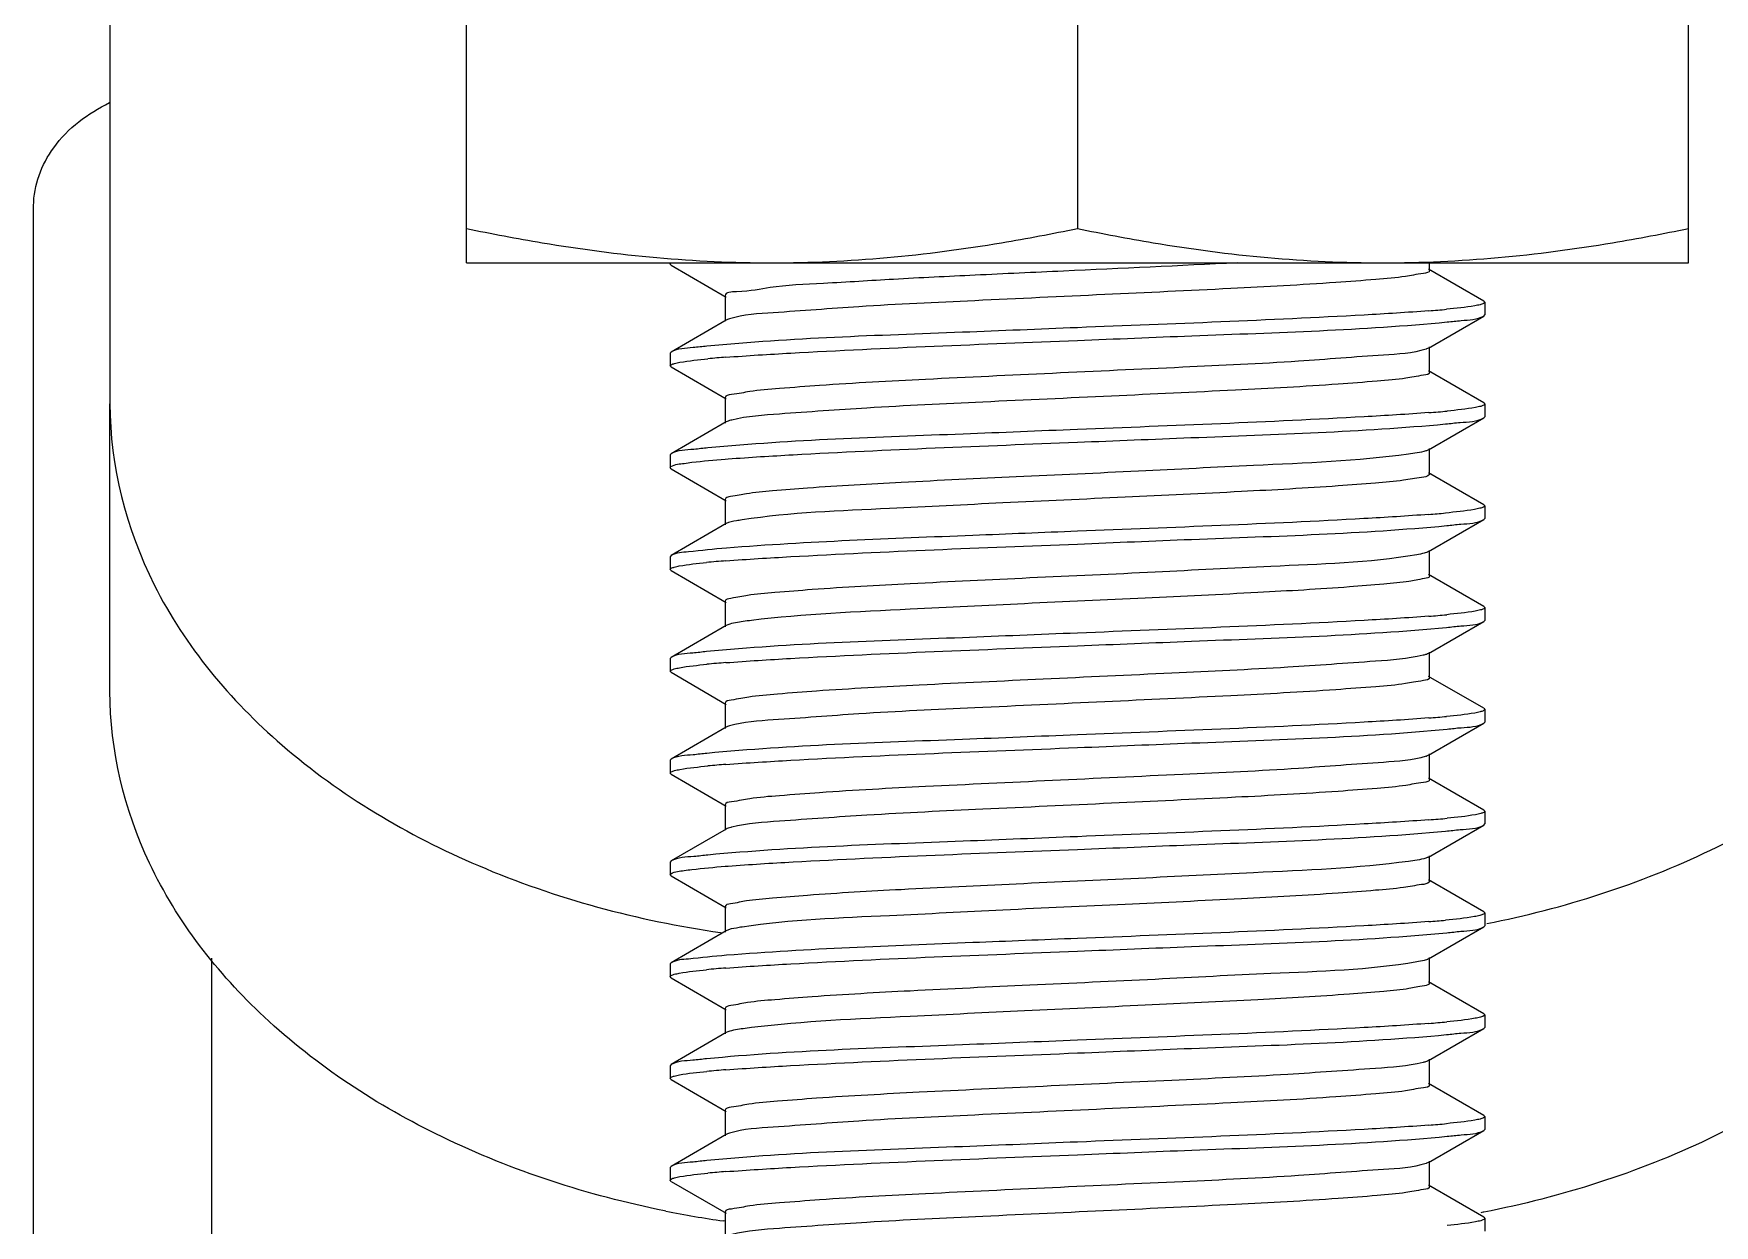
# Model space of a CAD drawing. Extents: x 27938 to 1507990, y 110129 to 923079.
# Drawn here: x 525483.8 to 525777.5, y 368835.8 to 369044.1 of the extents above; entities that cross this region are included whole.
import ezdxf

# ---------------------------------------------------------------- set-up
doc = ezdxf.new("R2010")
doc.units = 0
doc.header["$LTSCALE"] = 1000
doc.header["$MEASUREMENT"] = 0

msp = doc.modelspace()

# ---------------------------------------------------------------- linework, layer by layer
at = {"linetype": 'Continuous'}
for p, q in [((525559.46, 369004.08), (525559.46, 369537.93)), ((525773, 369004.08), (525773, 369537.93)), ((525666.23, 369531.92), (525666.23, 369010.09)), ((525497.17, 369322.37), (525497.17, 368979.45)), ((525483.83, 366000.39), (525483.83, 369014.05)), ((525559.46, 369004.08), (525773, 369004.08)), ((525595.21, 369003.67), (525595.05, 369003.86)), ((525595.21, 369003.67), (525604.87, 368998.07)), ((525727.77, 369002.75), (525727.77, 369004.08)), ((525737.24, 368997.38), (525727.58, 369002.97)), ((525604.68, 368998.3), (525604.68, 368993.85)), ((525727.58, 368989.18), (525737.24, 368994.77)), ((525737.24, 368997.38), (525737.41, 368997.19)), ((525737.24, 368994.77), (525737.41, 368994.96)), ((525737.41, 368997.19), (525737.41, 368994.96)), ((525604.87, 368994.08), (525595.21, 368988.48)), ((525727.58, 368989.18), (525727.23, 368989.02)), ((525727.77, 368984.95), (525727.77, 368989.4)), ((525595.21, 368988.48), (525595.05, 368988.29)), ((525595.05, 368988.29), (525595.05, 368986.07)), ((525595.21, 368985.87), (525595.05, 368986.07)), ((525595.21, 368985.87), (525604.87, 368980.28)), ((525737.24, 368979.59), (525727.58, 368985.18)), ((525604.68, 368980.5), (525604.68, 368976.06)), ((525497.17, 368929.12), (525497.17, 368979.45)), ((525737.24, 368979.59), (525737.41, 368979.39)), ((525737.24, 368976.97), (525737.41, 368977.17)), ((525737.41, 368979.39), (525737.41, 368977.17)), ((525604.87, 368976.28), (525595.21, 368970.69)), ((525727.58, 368971.38), (525737.24, 368976.97)), ((525727.77, 368967.16), (525727.77, 368971.61)), ((525595.21, 368970.69), (525595.05, 368970.49)), ((525595.05, 368970.49), (525595.05, 368968.27)), ((525595.21, 368968.08), (525595.05, 368968.27)), ((525604.69, 368969.76), (525605.19, 368969.8)), ((525595.21, 368968.08), (525604.87, 368962.48)), ((525737.24, 368961.79), (525727.58, 368967.38)), ((525604.68, 368962.71), (525604.68, 368958.26)), ((525737.24, 368961.79), (525737.41, 368961.6)), ((525737.41, 368961.6), (525737.41, 368959.37)), ((525604.87, 368958.49), (525595.21, 368952.89)), ((525727.58, 368953.59), (525737.24, 368959.18)), ((525737.24, 368959.18), (525737.41, 368959.37)), ((525727.77, 368949.36), (525727.77, 368953.81)), ((525595.21, 368952.89), (525595.05, 368952.7)), ((525595.05, 368952.7), (525595.05, 368950.48)), ((525595.21, 368950.28), (525595.05, 368950.48)), ((525595.21, 368950.28), (525604.87, 368944.69)), ((525737.24, 368944), (525727.58, 368949.59)), ((525604.68, 368944.91), (525604.68, 368940.47)), ((525737.24, 368944), (525737.41, 368943.8)), ((525737.41, 368943.8), (525737.41, 368941.58)), ((525604.87, 368940.69), (525595.21, 368935.1)), ((525605.14, 368940.81), (525604.87, 368940.69)), ((525727.58, 368935.79), (525737.24, 368941.38)), ((525737.24, 368941.38), (525737.41, 368941.58)), ((525727.77, 368931.57), (525727.77, 368936.02)), ((525595.21, 368935.1), (525595.05, 368934.9)), ((525595.05, 368934.9), (525595.05, 368932.68)), ((525595.21, 368932.49), (525595.05, 368932.68)), ((525595.21, 368932.49), (525604.87, 368926.89)), ((525737.24, 368926.2), (525727.58, 368931.79)), ((525604.68, 368927.12), (525604.68, 368922.67)), ((525737.24, 368926.2), (525737.41, 368926.01)), ((525737.41, 368926.01), (525737.41, 368923.78)), ((525604.87, 368922.9), (525595.21, 368917.3)), ((525727.58, 368918), (525737.24, 368923.59)), ((525737.24, 368923.59), (525737.41, 368923.78)), ((525595.21, 368917.3), (525595.05, 368917.11)), ((525595.05, 368917.11), (525595.05, 368914.89)), ((525727.58, 368918), (525727.23, 368917.84)), ((525727.77, 368913.77), (525727.77, 368918.22)), ((525595.21, 368914.69), (525595.05, 368914.89)), ((525595.21, 368914.69), (525604.87, 368909.1)), ((525737.24, 368908.41), (525727.58, 368914)), ((525604.68, 368909.32), (525604.68, 368904.88)), ((525737.24, 368908.41), (525737.41, 368908.21)), ((525737.41, 368908.21), (525737.41, 368905.99)), ((525604.87, 368905.1), (525595.21, 368899.51)), ((525727.58, 368900.2), (525737.24, 368905.79)), ((525737.24, 368905.79), (525737.41, 368905.99)), ((525595.21, 368899.51), (525595.05, 368899.31)), ((525595.05, 368899.31), (525595.05, 368897.09)), ((525604.69, 368898.58), (525605.19, 368898.62)), ((525727.77, 368895.98), (525727.77, 368900.43)), ((525595.21, 368896.9), (525595.05, 368897.09)), ((525595.21, 368896.9), (525604.87, 368891.3)), ((525737.24, 368890.61), (525727.58, 368896.2)), ((525604.68, 368891.53), (525604.68, 368887.08)), ((525737.24, 368890.61), (525737.41, 368890.42)), ((525737.41, 368890.42), (525737.41, 368888.19)), ((525604.87, 368887.31), (525595.21, 368881.71)), ((525603.88, 368886.99), (525604.11, 368886.96)), ((525727.58, 368882.41), (525737.24, 368888)), ((525737.24, 368888), (525737.41, 368888.19)), ((525514.97, 366583.55), (525514.97, 368882.52)), ((525595.21, 368881.71), (525595.05, 368881.52)), ((525595.05, 368881.52), (525595.05, 368879.3)), ((525727.77, 368878.18), (525727.77, 368882.63)), ((525595.21, 368879.1), (525595.05, 368879.3)), ((525595.21, 368879.1), (525604.87, 368873.51)), ((525737.24, 368872.82), (525727.58, 368878.41)), ((525604.68, 368873.73), (525604.68, 368869.29)), ((525737.24, 368872.82), (525737.41, 368872.62)), ((525737.41, 368872.62), (525737.41, 368870.4)), ((525604.87, 368869.51), (525595.21, 368863.92)), ((525605.14, 368869.63), (525604.87, 368869.51)), ((525727.58, 368864.61), (525737.24, 368870.2)), ((525737.24, 368870.2), (525737.41, 368870.4)), ((525595.21, 368863.92), (525595.05, 368863.72)), ((525595.05, 368863.72), (525595.05, 368861.5)), ((525727.77, 368860.39), (525727.77, 368864.84)), ((525595.21, 368861.31), (525595.05, 368861.5)), ((525595.21, 368861.31), (525604.87, 368855.71)), ((525737.24, 368855.02), (525727.58, 368860.61)), ((525604.68, 368855.94), (525604.68, 368851.49)), ((525737.24, 368855.02), (525737.41, 368854.83)), ((525737.41, 368854.83), (525737.41, 368852.6)), ((525604.87, 368851.72), (525595.21, 368846.12)), ((525727.58, 368846.82), (525737.24, 368852.41)), ((525737.24, 368852.41), (525737.41, 368852.6)), ((525595.21, 368846.12), (525595.05, 368845.93)), ((525595.05, 368845.93), (525595.05, 368843.71)), ((525727.58, 368846.82), (525727.23, 368846.66)), ((525727.77, 368842.59), (525727.77, 368847.04)), ((525595.21, 368843.51), (525595.05, 368843.71)), ((525595.21, 368843.51), (525604.87, 368837.92)), ((525737.24, 368837.23), (525727.58, 368842.82)), ((525594.28, 368838.31), (525594.09, 368838.35)), ((525604.62, 368836.55), (525604.39, 368836.59)), ((525604.68, 368838.14), (525604.68, 368833.7)), ((525736.9, 368838.06), (525736.71, 368838.03)), ((525737.14, 368838.11), (525736.9, 368838.06)), ((525737.27, 368838.13), (525737.14, 368838.11)), ((525737.24, 368837.23), (525737.41, 368837.03)), ((525737.41, 368837.03), (525737.41, 368834.81))]:
    msp.add_line(p, q, dxfattribs=at)
for centre, radius, start, end in [((525711.92, 369197.4), 202.32, 274.4572, 275.3373), ((525725.88, 368992.91), 4.11, 287.9093, 289.0439), ((525620.45, 368786.79), 201.39, 94.4567, 95.3502), ((525712.15, 369176.92), 199.64, 274.4562, 275.3757), ((525608.05, 368967.31), 9.56, 103.4604, 104.3304), ((525711.55, 369166.19), 206.72, 274.4595, 275.2732), ((525619.94, 368757.33), 195.24, 94.4466, 95.4486), ((525711.96, 369143.55), 201.86, 274.4571, 275.3431), ((525620.06, 368738.1), 196.68, 94.4521, 95.4224), ((525711.92, 369126.22), 202.32, 274.4572, 275.3373), ((525620.45, 368715.61), 201.39, 94.4567, 95.3502), ((525725.88, 368921.73), 4.11, 287.9093, 289.0439), ((525712.15, 369105.74), 199.64, 274.4562, 275.3757), ((525608.05, 368896.13), 9.56, 103.4604, 104.3304), ((525711.55, 369095.01), 206.72, 274.4595, 275.2732), ((525619.94, 368686.15), 195.24, 94.4466, 95.4486), ((525711.96, 369072.37), 201.86, 274.4571, 275.3431), ((525620.06, 368666.92), 196.68, 94.4521, 95.4224), ((525711.92, 369055.04), 202.32, 274.4572, 275.3373), ((525620.45, 368644.43), 201.39, 94.4567, 95.3502), ((525725.88, 368850.55), 4.11, 287.9093, 289.0439), ((525629.79, 369015.8), 181.01, 258.6889, 261.9339)]:
    msp.add_arc(centre, radius, start, end, dxfattribs=at)
for points, knots in [([(525483.83, 369014.05), (525483.83, 369017.63), (525486.81, 369025.46), (525493.34, 369030.22), (525497.08, 369032.08)], [0, 0, 0, 0, 0.461863, 1, 1, 1, 1]), ([(525559.46, 369010.09), (525563.85, 369009.17), (525581.46, 369005.8), (525599.41, 369004.08), (525612.84, 369004.08)], [0, 0, 0, 0, 0.250789, 1, 1, 1, 1]), ([(525612.84, 369004.08), (525626.27, 369004.08), (525644.22, 369005.8), (525661.83, 369009.17), (525666.23, 369010.09)], [0, 0, 0, 0, 0.749211, 1, 1, 1, 1]), ([(525666.23, 369010.09), (525670.62, 369009.17), (525688.23, 369005.8), (525706.18, 369004.08), (525719.61, 369004.08)], [0, 0, 0, 0, 0.250789, 1, 1, 1, 1]), ([(525719.61, 369004.08), (525733.04, 369004.08), (525750.99, 369005.8), (525768.6, 369009.17), (525773, 369010.09)], [0, 0, 0, 0, 0.749211, 1, 1, 1, 1]), ([(525595.05, 369003.86), (525595.05, 369003.9), (525595.11, 369004), (525595.21, 369004.05), (525595.27, 369004.08)], [0, 0, 0, 0, 0.384576, 1, 1, 1, 1]), ([(525694.15, 369004.08), (525684.03, 369003.56), (525668.75, 369002.87), (525648.75, 369001.93), (525634.68, 369001.27), (525623.01, 369000.48), (525613.19, 369000.08), (525608.71, 368998.96), (525604.68, 368999.01), (525604.68, 368998.3)], [0, 0, 0, 0, 0.338564, 0.510837, 0.670229, 0.806445, 0.910702, 0.97638, 1, 1, 1, 1]), ([(525727.77, 369002.75), (525727.77, 369002.35), (525725.67, 369002.11), (525723.11, 369001.53), (525717.68, 369001.11), (525707.7, 369000.33), (525691.78, 368999.5), (525670.79, 368998.51), (525649.11, 368997.49), (525629.77, 368996.62), (525615.54, 368995.47), (525607.89, 368995.03), (525605.42, 368994.29)], [0, 0, 0, 0, 0.009703, 0.035887, 0.07813, 0.135078, 0.284815, 0.464601, 0.649729, 0.81476, 0.937049, 1, 1, 1, 1]), ([(525727.65, 368995.69), (525723.87, 368995.39), (525703.41, 368994.15), (525682.93, 368993.4), (525666.23, 368992.74)], [0, 0, 0, 0, 0.184553, 1, 1, 1, 1]), ([(525736.59, 368996.76), (525736.28, 368996.68), (525734.34, 368996.29), (525732.38, 368996.11), (525730.74, 368995.95)], [0, 0, 0, 0, 0.163341, 1, 1, 1, 1]), ([(525730.85, 368993.74), (525731.66, 368993.81), (525733.77, 368994.11), (525736.08, 368994.1), (525737.24, 368994.77)], [0, 0, 0, 0, 0.379133, 1, 1, 1, 1]), ([(525737.4, 368997.19), (525737.4, 368997.09), (525737.07, 368996.88), (525736.8, 368996.81), (525736.59, 368996.76)], [0, 0, 0, 0, 0.314295, 1, 1, 1, 1]), ([(525666.23, 368992.74), (525659.54, 368992.47), (525637.95, 368991.55), (525616.32, 368990.93), (525601.47, 368989.5)], [0, 0, 0, 0, 0.309586, 1, 1, 1, 1]), ([(525605.42, 368994.29), (525605.31, 368994.26), (525605.12, 368994.2), (525604.95, 368994.12), (525604.87, 368994.08)], [0, 0, 0, 0, 0.569522, 1, 1, 1, 1]), ([(525666.23, 368990.51), (525672.89, 368990.78), (525694.43, 368991.7), (525716.01, 368992.33), (525730.85, 368993.74)], [0, 0, 0, 0, 0.309073, 1, 1, 1, 1]), ([(525601.47, 368989.5), (525600.67, 368989.43), (525598.61, 368989.13), (525596.35, 368989.14), (525595.21, 368988.48)], [0, 0, 0, 0, 0.378727, 1, 1, 1, 1]), ([(525727.15, 368989), (525724.77, 368988.23), (525717.2, 368987.83), (525703.1, 368986.64), (525683.77, 368985.78), (525662.04, 368984.76), (525640.93, 368983.77), (525624.91, 368982.94), (525614.86, 368982.15), (525609.38, 368981.73), (525606.79, 368981.14), (525604.68, 368980.9), (525604.68, 368980.5)], [0, 0, 0, 0, 0.061098, 0.182334, 0.347135, 0.532706, 0.713328, 0.863975, 0.921317, 0.963856, 0.990226, 1, 1, 1, 1]), ([(525604.8, 368987.57), (525608.57, 368987.86), (525629.04, 368989.1), (525649.52, 368989.85), (525666.23, 368990.51)], [0, 0, 0, 0, 0.184541, 1, 1, 1, 1]), ([(525595.05, 368986.07), (525595.05, 368986.16), (525595.37, 368986.36), (525595.63, 368986.43), (525595.84, 368986.49)], [0, 0, 0, 0, 0.315177, 1, 1, 1, 1]), ([(525595.84, 368986.49), (525596.14, 368986.57), (525598.07, 368986.96), (525600.03, 368987.14), (525601.67, 368987.3)], [0, 0, 0, 0, 0.16229, 1, 1, 1, 1]), ([(525727.77, 368984.95), (525727.77, 368984.56), (525725.73, 368984.32), (525723.23, 368983.75), (525717.93, 368983.33), (525708.17, 368982.56), (525692.57, 368981.74), (525671.92, 368980.76), (525650.44, 368979.77), (525631.08, 368978.87), (525616.48, 368977.81), (525608.54, 368977.25), (525605.83, 368976.6)], [0, 0, 0, 0, 0.009517, 0.035128, 0.076492, 0.132277, 0.279305, 0.456588, 0.640385, 0.806077, 0.931494, 1, 1, 1, 1]), ([(525497.17, 368979.45), (525497.17, 368968.58), (525503.13, 368945.52), (525527.02, 368917.11), (525561.94, 368896.44), (525589.39, 368889.09), (525603.88, 368886.99)], [0, 0, 0, 0, 0.21365, 0.448299, 0.712201, 1, 1, 1, 1]), ([(525727.66, 368977.89), (525723.89, 368977.6), (525703.42, 368976.36), (525682.93, 368975.61), (525666.23, 368974.94)], [0, 0, 0, 0, 0.184509, 1, 1, 1, 1]), ([(525736.7, 368978.99), (525736.39, 368978.91), (525734.46, 368978.51), (525732.5, 368978.32), (525730.85, 368978.17)], [0, 0, 0, 0, 0.159053, 1, 1, 1, 1]), ([(525737.4, 368979.39), (525737.41, 368979.3), (525737.12, 368979.11), (525736.88, 368979.04), (525736.7, 368978.99)], [0, 0, 0, 0, 0.319254, 1, 1, 1, 1]), ([(525737.77, 368888.56), (525751.23, 368891.23), (525776.56, 368899.3), (525808.46, 368920), (525829.99, 368947.41), (525835.28, 368969.15), (525835.28, 368979.45)], [0, 0, 0, 0, 0.287091, 0.549791, 0.784575, 1, 1, 1, 1]), ([(525666.23, 368974.94), (525659.58, 368974.68), (525638.06, 368973.76), (525616.5, 368973.13), (525601.67, 368971.73)], [0, 0, 0, 0, 0.308784, 1, 1, 1, 1]), ([(525605.69, 368976.57), (525605.52, 368976.53), (525605.25, 368976.45), (525604.98, 368976.34), (525604.87, 368976.28)], [0, 0, 0, 0, 0.585672, 1, 1, 1, 1]), ([(525666.23, 368972.72), (525672.83, 368972.98), (525694.28, 368973.89), (525715.76, 368974.54), (525730.55, 368975.91)], [0, 0, 0, 0, 0.307895, 1, 1, 1, 1]), ([(525730.55, 368975.91), (525731.41, 368975.99), (525733.61, 368976.3), (525736.03, 368976.27), (525737.24, 368976.97)], [0, 0, 0, 0, 0.380051, 1, 1, 1, 1]), ([(525601.67, 368971.73), (525600.85, 368971.65), (525598.72, 368971.35), (525596.39, 368971.37), (525595.21, 368970.69)], [0, 0, 0, 0, 0.379378, 1, 1, 1, 1]), ([(525605.19, 368969.8), (525608.97, 368970.09), (525629.3, 368971.31), (525649.66, 368972.06), (525666.23, 368972.72)], [0, 0, 0, 0, 0.186017, 1, 1, 1, 1]), ([(525727.58, 368971.38), (525727.43, 368971.3), (525726.29, 368970.9), (525725.09, 368970.76), (525724.06, 368970.62)], [0, 0, 0, 0, 0.140461, 1, 1, 1, 1]), ([(525595.05, 368968.27), (525595.05, 368968.35), (525595.88, 368968.95), (525596.72, 368968.9), (525597.5, 368969.02)], [0, 0, 0, 0, 0.092798, 1, 1, 1, 1]), ([(525597.5, 368969.02), (525597.95, 368969.09), (525600.34, 368969.4), (525602.75, 368969.61), (525604.69, 368969.76)], [0, 0, 0, 0, 0.190958, 1, 1, 1, 1]), ([(525724.06, 368970.62), (525715.1, 368969.41), (525699.33, 368968.8), (525676.49, 368967.6), (525655.96, 368966.7), (525636.72, 368965.76), (525622.4, 368964.97), (525613.54, 368964.25), (525608.77, 368963.84), (525606.5, 368963.32), (525604.68, 368963.06), (525604.68, 368962.71)], [0, 0, 0, 0, 0.226556, 0.394464, 0.573122, 0.741029, 0.877994, 0.929534, 0.967621, 0.99116, 1, 1, 1, 1]), ([(525727.73, 368967.05), (525727.42, 368966.68), (525725.69, 368966.49), (525722.7, 368965.92), (525717.75, 368965.52), (525708.36, 368964.79), (525693.75, 368964.01), (525674.23, 368963.06), (525653.71, 368962.17), (525631.41, 368960.95), (525616.14, 368960.43), (525607.62, 368959.14)], [0, 0, 0, 0, 0.011937, 0.038615, 0.07957, 0.133598, 0.274096, 0.443272, 0.620779, 0.785256, 1, 1, 1, 1]), ([(525727.77, 368967.16), (525727.77, 368967.14), (525727.76, 368967.1), (525727.74, 368967.06), (525727.73, 368967.05)], [0, 0, 0, 0, 0.463467, 1, 1, 1, 1]), ([(525727.63, 368960.1), (525723.86, 368959.8), (525703.4, 368958.56), (525682.92, 368957.81), (525666.23, 368957.15)], [0, 0, 0, 0, 0.184619, 1, 1, 1, 1]), ([(525736.57, 368961.16), (525736.25, 368961.08), (525734.26, 368960.69), (525732.24, 368960.5), (525730.55, 368960.34)], [0, 0, 0, 0, 0.163149, 1, 1, 1, 1]), ([(525737.4, 368961.6), (525737.4, 368961.5), (525737.06, 368961.29), (525736.78, 368961.22), (525736.57, 368961.16)], [0, 0, 0, 0, 0.312916, 1, 1, 1, 1]), ([(525607.62, 368959.14), (525607.29, 368959.09), (525606.37, 368958.92), (525605.4, 368958.79), (525604.87, 368958.49)], [0, 0, 0, 0, 0.353551, 1, 1, 1, 1]), ([(525666.23, 368957.15), (525660.14, 368956.91), (525639.69, 368956.06), (525619.22, 368955.33), (525604.9, 368954.21)], [0, 0, 0, 0, 0.297814, 1, 1, 1, 1]), ([(525666.23, 368954.92), (525672.87, 368955.19), (525694.38, 368956.11), (525715.93, 368956.74), (525730.76, 368958.14)], [0, 0, 0, 0, 0.308711, 1, 1, 1, 1]), ([(525730.76, 368958.14), (525731.58, 368958.22), (525733.72, 368958.52), (525736.06, 368958.5), (525737.24, 368959.18)], [0, 0, 0, 0, 0.379419, 1, 1, 1, 1]), ([(525604.9, 368954.21), (525602.67, 368954.03), (525599.52, 368953.59), (525596.11, 368953.41), (525595.22, 368952.89)], [0, 0, 0, 0, 0.683777, 1, 1, 1, 1]), ([(525604.8, 368951.98), (525608.57, 368952.27), (525629.04, 368953.51), (525649.52, 368954.26), (525666.23, 368954.92)], [0, 0, 0, 0, 0.184504, 1, 1, 1, 1]), ([(525727.58, 368953.59), (525727.35, 368953.45), (525726.65, 368953.26), (525725.96, 368953.12), (525725.52, 368953.04)], [0, 0, 0, 0, 0.374139, 1, 1, 1, 1]), ([(525595.05, 368950.48), (525595.05, 368950.57), (525595.34, 368950.76), (525595.58, 368950.83), (525595.77, 368950.88)], [0, 0, 0, 0, 0.319044, 1, 1, 1, 1]), ([(525595.77, 368950.88), (525596.06, 368950.96), (525597.92, 368951.35), (525599.82, 368951.53), (525601.4, 368951.68)], [0, 0, 0, 0, 0.160861, 1, 1, 1, 1]), ([(525725.52, 368953.04), (525717.12, 368951.6), (525701.79, 368951.2), (525679.27, 368949.92), (525658.24, 368949.02), (525638.29, 368948.04), (525623.33, 368947.24), (525614.03, 368946.49), (525608.99, 368946.08), (525606.61, 368945.54), (525604.68, 368945.28), (525604.68, 368944.91)], [0, 0, 0, 0, 0.210773, 0.377666, 0.558838, 0.731273, 0.873076, 0.926648, 0.966309, 0.990838, 1, 1, 1, 1]), ([(525727.77, 368949.36), (525727.77, 368949.02), (525726.01, 368948.75), (525723.79, 368948.26), (525719.15, 368947.84), (525710.5, 368947.13), (525696.51, 368946.35), (525677.63, 368945.43), (525657.36, 368944.53), (525634.42, 368943.36), (525618.46, 368942.68), (525609.25, 368941.56)], [0, 0, 0, 0, 0.008683, 0.031763, 0.069103, 0.119686, 0.254361, 0.420111, 0.597552, 0.765912, 1, 1, 1, 1]), ([(525727.65, 368942.3), (525723.88, 368942), (525703.41, 368940.77), (525682.93, 368940.02), (525666.23, 368939.35)], [0, 0, 0, 0, 0.184538, 1, 1, 1, 1]), ([(525736.68, 368943.4), (525736.37, 368943.31), (525734.41, 368942.91), (525732.43, 368942.73), (525730.76, 368942.57)], [0, 0, 0, 0, 0.159502, 1, 1, 1, 1]), ([(525737.4, 368943.8), (525737.4, 368943.71), (525737.11, 368943.51), (525736.86, 368943.45), (525736.68, 368943.4)], [0, 0, 0, 0, 0.318137, 1, 1, 1, 1]), ([(525666.23, 368939.35), (525659.53, 368939.09), (525637.91, 368938.16), (525616.26, 368937.54), (525601.4, 368936.11)], [0, 0, 0, 0, 0.309919, 1, 1, 1, 1]), ([(525609.25, 368941.56), (525608.78, 368941.51), (525607.4, 368941.31), (525606, 368941.14), (525605.14, 368940.81)], [0, 0, 0, 0, 0.341642, 1, 1, 1, 1]), ([(525666.23, 368937.13), (525672.87, 368937.39), (525694.38, 368938.31), (525715.92, 368938.95), (525730.74, 368940.34)], [0, 0, 0, 0, 0.308641, 1, 1, 1, 1]), ([(525730.74, 368940.34), (525731.57, 368940.42), (525733.71, 368940.72), (525736.06, 368940.7), (525737.24, 368941.38)], [0, 0, 0, 0, 0.379512, 1, 1, 1, 1]), ([(525601.4, 368936.11), (525600.61, 368936.03), (525598.57, 368935.74), (525596.34, 368935.75), (525595.21, 368935.1)], [0, 0, 0, 0, 0.378482, 1, 1, 1, 1]), ([(525604.79, 368934.18), (525608.56, 368934.48), (525629.03, 368935.72), (525649.52, 368936.46), (525666.23, 368937.13)], [0, 0, 0, 0, 0.184493, 1, 1, 1, 1]), ([(525595.05, 368932.68), (525595.05, 368932.77), (525595.34, 368932.97), (525595.59, 368933.03), (525595.78, 368933.09)], [0, 0, 0, 0, 0.318595, 1, 1, 1, 1]), ([(525595.78, 368933.09), (525596.07, 368933.17), (525597.95, 368933.56), (525599.87, 368933.74), (525601.47, 368933.89)], [0, 0, 0, 0, 0.160696, 1, 1, 1, 1]), ([(525726.62, 368935.47), (525723.9, 368934.82), (525715.96, 368934.26), (525701.35, 368933.21), (525681.99, 368932.3), (525660.52, 368931.31), (525639.87, 368930.33), (525624.27, 368929.51), (525614.52, 368928.74), (525609.22, 368928.32), (525606.72, 368927.75), (525604.68, 368927.51), (525604.68, 368927.12)], [0, 0, 0, 0, 0.068576, 0.194029, 0.359725, 0.543506, 0.720761, 0.867753, 0.923531, 0.964877, 0.99049, 1, 1, 1, 1]), ([(525727.58, 368935.79), (525727.46, 368935.72), (525727.14, 368935.6), (525726.81, 368935.51), (525726.62, 368935.47)], [0, 0, 0, 0, 0.406881, 1, 1, 1, 1]), ([(525727.77, 368931.57), (525727.77, 368931.17), (525725.67, 368930.93), (525723.11, 368930.35), (525717.68, 368929.93), (525707.7, 368929.15), (525691.78, 368928.32), (525670.79, 368927.33), (525649.11, 368926.31), (525629.77, 368925.44), (525615.54, 368924.29), (525607.89, 368923.85), (525605.42, 368923.11)], [0, 0, 0, 0, 0.009703, 0.035887, 0.07813, 0.135078, 0.284815, 0.464601, 0.649729, 0.81476, 0.937049, 1, 1, 1, 1]), ([(525594.09, 368838.35), (525580.7, 368841.05), (525555.5, 368849.17), (525523.8, 368869.86), (525502.42, 368897.2), (525497.17, 368918.86), (525497.17, 368929.12)], [0, 0, 0, 0, 0.287033, 0.549656, 0.784455, 1, 1, 1, 1]), ([(525835.28, 368929.12), (525835.28, 368918.79), (525829.95, 368896.97), (525808.3, 368869.51), (525776.24, 368848.81), (525750.79, 368840.77), (525737.27, 368838.13)], [0, 0, 0, 0, 0.215323, 0.450097, 0.712862, 1, 1, 1, 1]), ([(525727.65, 368924.51), (525723.87, 368924.21), (525703.41, 368922.97), (525682.93, 368922.22), (525666.23, 368921.56)], [0, 0, 0, 0, 0.184553, 1, 1, 1, 1]), ([(525736.59, 368925.58), (525736.28, 368925.5), (525734.34, 368925.11), (525732.38, 368924.93), (525730.74, 368924.77)], [0, 0, 0, 0, 0.163341, 1, 1, 1, 1]), ([(525737.4, 368926.01), (525737.4, 368925.91), (525737.07, 368925.7), (525736.8, 368925.63), (525736.59, 368925.58)], [0, 0, 0, 0, 0.314295, 1, 1, 1, 1]), ([(525666.23, 368921.56), (525659.54, 368921.29), (525637.95, 368920.37), (525616.32, 368919.75), (525601.47, 368918.32)], [0, 0, 0, 0, 0.309586, 1, 1, 1, 1]), ([(525605.42, 368923.11), (525605.31, 368923.08), (525605.12, 368923.02), (525604.95, 368922.94), (525604.87, 368922.9)], [0, 0, 0, 0, 0.569522, 1, 1, 1, 1]), ([(525666.23, 368919.33), (525672.89, 368919.6), (525694.43, 368920.52), (525716.01, 368921.15), (525730.85, 368922.56)], [0, 0, 0, 0, 0.309073, 1, 1, 1, 1]), ([(525730.85, 368922.56), (525731.66, 368922.64), (525733.77, 368922.93), (525736.08, 368922.92), (525737.24, 368923.59)], [0, 0, 0, 0, 0.379133, 1, 1, 1, 1]), ([(525601.47, 368918.32), (525600.67, 368918.25), (525598.61, 368917.95), (525596.35, 368917.96), (525595.21, 368917.3)], [0, 0, 0, 0, 0.378727, 1, 1, 1, 1]), ([(525604.8, 368916.39), (525608.57, 368916.68), (525629.04, 368917.92), (525649.52, 368918.67), (525666.23, 368919.33)], [0, 0, 0, 0, 0.184541, 1, 1, 1, 1]), ([(525595.84, 368915.31), (525596.14, 368915.39), (525598.07, 368915.78), (525600.03, 368915.96), (525601.67, 368916.12)], [0, 0, 0, 0, 0.16229, 1, 1, 1, 1]), ([(525727.15, 368917.82), (525724.77, 368917.05), (525717.2, 368916.65), (525703.1, 368915.46), (525683.77, 368914.6), (525662.04, 368913.58), (525640.93, 368912.59), (525624.91, 368911.76), (525614.86, 368910.97), (525609.38, 368910.55), (525606.79, 368909.96), (525604.68, 368909.72), (525604.68, 368909.32)], [0, 0, 0, 0, 0.061098, 0.182334, 0.347135, 0.532706, 0.713328, 0.863975, 0.921317, 0.963856, 0.990226, 1, 1, 1, 1]), ([(525595.05, 368914.89), (525595.05, 368914.98), (525595.37, 368915.19), (525595.63, 368915.25), (525595.84, 368915.31)], [0, 0, 0, 0, 0.315177, 1, 1, 1, 1]), ([(525727.77, 368913.77), (525727.77, 368913.38), (525725.73, 368913.14), (525723.23, 368912.57), (525717.93, 368912.15), (525708.17, 368911.38), (525692.57, 368910.56), (525671.92, 368909.58), (525650.44, 368908.59), (525631.08, 368907.69), (525616.48, 368906.63), (525608.54, 368906.07), (525605.83, 368905.42)], [0, 0, 0, 0, 0.009517, 0.035128, 0.076492, 0.132277, 0.279305, 0.456588, 0.640385, 0.806077, 0.931494, 1, 1, 1, 1]), ([(525727.66, 368906.71), (525723.89, 368906.42), (525703.42, 368905.18), (525682.93, 368904.43), (525666.23, 368903.76)], [0, 0, 0, 0, 0.184509, 1, 1, 1, 1]), ([(525736.7, 368907.81), (525736.39, 368907.73), (525734.46, 368907.33), (525732.5, 368907.14), (525730.85, 368906.99)], [0, 0, 0, 0, 0.159053, 1, 1, 1, 1]), ([(525737.4, 368908.21), (525737.41, 368908.12), (525737.12, 368907.93), (525736.88, 368907.86), (525736.7, 368907.81)], [0, 0, 0, 0, 0.319254, 1, 1, 1, 1]), ([(525666.23, 368903.76), (525659.58, 368903.5), (525638.06, 368902.58), (525616.5, 368901.95), (525601.67, 368900.55)], [0, 0, 0, 0, 0.308784, 1, 1, 1, 1]), ([(525605.69, 368905.39), (525605.52, 368905.35), (525605.25, 368905.27), (525604.98, 368905.16), (525604.87, 368905.1)], [0, 0, 0, 0, 0.585672, 1, 1, 1, 1]), ([(525666.23, 368901.54), (525672.83, 368901.8), (525694.28, 368902.71), (525715.76, 368903.36), (525730.55, 368904.73)], [0, 0, 0, 0, 0.307895, 1, 1, 1, 1]), ([(525730.55, 368904.73), (525731.41, 368904.81), (525733.61, 368905.12), (525736.03, 368905.09), (525737.24, 368905.79)], [0, 0, 0, 0, 0.380051, 1, 1, 1, 1]), ([(525605.19, 368898.62), (525608.97, 368898.91), (525629.3, 368900.13), (525649.66, 368900.88), (525666.23, 368901.54)], [0, 0, 0, 0, 0.186017, 1, 1, 1, 1]), ([(525595.05, 368897.09), (525595.05, 368897.17), (525595.88, 368897.77), (525596.72, 368897.72), (525597.5, 368897.84)], [0, 0, 0, 0, 0.092798, 1, 1, 1, 1]), ([(525601.67, 368900.55), (525600.85, 368900.47), (525598.72, 368900.17), (525596.39, 368900.19), (525595.21, 368899.51)], [0, 0, 0, 0, 0.379378, 1, 1, 1, 1]), ([(525597.5, 368897.84), (525597.95, 368897.91), (525600.34, 368898.22), (525602.75, 368898.43), (525604.69, 368898.58)], [0, 0, 0, 0, 0.190958, 1, 1, 1, 1]), ([(525724.06, 368899.44), (525715.1, 368898.23), (525699.33, 368897.62), (525676.49, 368896.42), (525655.96, 368895.52), (525636.72, 368894.58), (525622.4, 368893.79), (525613.54, 368893.07), (525608.77, 368892.66), (525606.5, 368892.14), (525604.68, 368891.88), (525604.68, 368891.53)], [0, 0, 0, 0, 0.226556, 0.394464, 0.573122, 0.741029, 0.877994, 0.929534, 0.967621, 0.99116, 1, 1, 1, 1]), ([(525727.58, 368900.2), (525727.43, 368900.12), (525726.29, 368899.72), (525725.09, 368899.58), (525724.06, 368899.44)], [0, 0, 0, 0, 0.140461, 1, 1, 1, 1]), ([(525727.73, 368895.87), (525727.42, 368895.5), (525725.69, 368895.31), (525722.7, 368894.74), (525717.75, 368894.34), (525708.36, 368893.61), (525693.75, 368892.83), (525674.23, 368891.88), (525653.71, 368890.99), (525631.41, 368889.77), (525616.14, 368889.25), (525607.62, 368887.96)], [0, 0, 0, 0, 0.011937, 0.038615, 0.07957, 0.133598, 0.274096, 0.443272, 0.620779, 0.785256, 1, 1, 1, 1]), ([(525727.77, 368895.98), (525727.77, 368895.96), (525727.76, 368895.92), (525727.74, 368895.88), (525727.73, 368895.87)], [0, 0, 0, 0, 0.463467, 1, 1, 1, 1]), ([(525727.63, 368888.92), (525723.86, 368888.62), (525703.4, 368887.38), (525682.92, 368886.63), (525666.23, 368885.97)], [0, 0, 0, 0, 0.184619, 1, 1, 1, 1]), ([(525736.57, 368889.98), (525736.25, 368889.9), (525734.26, 368889.51), (525732.24, 368889.32), (525730.55, 368889.16)], [0, 0, 0, 0, 0.163149, 1, 1, 1, 1]), ([(525737.4, 368890.42), (525737.4, 368890.32), (525737.06, 368890.11), (525736.78, 368890.04), (525736.57, 368889.98)], [0, 0, 0, 0, 0.312916, 1, 1, 1, 1]), ([(525607.62, 368887.96), (525607.29, 368887.91), (525606.37, 368887.74), (525605.4, 368887.61), (525604.87, 368887.31)], [0, 0, 0, 0, 0.353551, 1, 1, 1, 1]), ([(525666.23, 368885.97), (525660.14, 368885.73), (525639.69, 368884.88), (525619.22, 368884.15), (525604.9, 368883.03)], [0, 0, 0, 0, 0.297814, 1, 1, 1, 1]), ([(525666.23, 368883.74), (525672.87, 368884.01), (525694.38, 368884.93), (525715.93, 368885.56), (525730.76, 368886.96)], [0, 0, 0, 0, 0.308711, 1, 1, 1, 1]), ([(525730.76, 368886.96), (525731.58, 368887.04), (525733.72, 368887.34), (525736.06, 368887.32), (525737.24, 368888)], [0, 0, 0, 0, 0.379419, 1, 1, 1, 1]), ([(525604.9, 368883.03), (525602.67, 368882.85), (525599.52, 368882.41), (525596.11, 368882.23), (525595.22, 368881.71)], [0, 0, 0, 0, 0.683777, 1, 1, 1, 1]), ([(525604.8, 368880.8), (525608.57, 368881.09), (525629.04, 368882.33), (525649.52, 368883.08), (525666.23, 368883.74)], [0, 0, 0, 0, 0.184504, 1, 1, 1, 1]), ([(525595.77, 368879.7), (525596.06, 368879.78), (525597.92, 368880.17), (525599.82, 368880.35), (525601.4, 368880.5)], [0, 0, 0, 0, 0.160861, 1, 1, 1, 1]), ([(525725.52, 368881.86), (525717.12, 368880.42), (525701.79, 368880.02), (525679.27, 368878.74), (525658.24, 368877.84), (525638.29, 368876.86), (525623.33, 368876.06), (525614.03, 368875.31), (525608.99, 368874.9), (525606.61, 368874.36), (525604.68, 368874.1), (525604.68, 368873.73)], [0, 0, 0, 0, 0.210773, 0.377666, 0.558838, 0.731273, 0.873076, 0.926648, 0.966309, 0.990838, 1, 1, 1, 1]), ([(525727.58, 368882.41), (525727.35, 368882.27), (525726.65, 368882.08), (525725.96, 368881.94), (525725.52, 368881.86)], [0, 0, 0, 0, 0.374139, 1, 1, 1, 1]), ([(525595.05, 368879.3), (525595.05, 368879.39), (525595.34, 368879.58), (525595.58, 368879.65), (525595.77, 368879.7)], [0, 0, 0, 0, 0.319044, 1, 1, 1, 1]), ([(525727.77, 368878.18), (525727.77, 368877.84), (525726.01, 368877.57), (525723.79, 368877.08), (525719.15, 368876.66), (525710.5, 368875.95), (525696.51, 368875.17), (525677.63, 368874.25), (525657.36, 368873.35), (525634.42, 368872.18), (525618.46, 368871.5), (525609.25, 368870.38)], [0, 0, 0, 0, 0.008683, 0.031763, 0.069103, 0.119686, 0.254361, 0.420111, 0.597552, 0.765912, 1, 1, 1, 1]), ([(525736.68, 368872.22), (525736.37, 368872.13), (525734.41, 368871.73), (525732.43, 368871.55), (525730.76, 368871.39)], [0, 0, 0, 0, 0.159502, 1, 1, 1, 1]), ([(525737.4, 368872.62), (525737.4, 368872.53), (525737.11, 368872.33), (525736.86, 368872.27), (525736.68, 368872.22)], [0, 0, 0, 0, 0.318137, 1, 1, 1, 1]), ([(525609.25, 368870.38), (525608.78, 368870.33), (525607.4, 368870.13), (525606, 368869.96), (525605.14, 368869.63)], [0, 0, 0, 0, 0.341642, 1, 1, 1, 1]), ([(525727.65, 368871.12), (525723.88, 368870.82), (525703.41, 368869.59), (525682.93, 368868.84), (525666.23, 368868.17)], [0, 0, 0, 0, 0.184538, 1, 1, 1, 1]), ([(525666.23, 368865.95), (525672.87, 368866.21), (525694.38, 368867.13), (525715.92, 368867.77), (525730.74, 368869.16)], [0, 0, 0, 0, 0.308641, 1, 1, 1, 1]), ([(525730.74, 368869.16), (525731.57, 368869.24), (525733.71, 368869.54), (525736.06, 368869.52), (525737.24, 368870.2)], [0, 0, 0, 0, 0.379512, 1, 1, 1, 1]), ([(525666.23, 368868.17), (525659.53, 368867.91), (525637.91, 368866.98), (525616.26, 368866.36), (525601.4, 368864.93)], [0, 0, 0, 0, 0.309919, 1, 1, 1, 1]), ([(525604.79, 368863), (525608.56, 368863.3), (525629.03, 368864.54), (525649.52, 368865.28), (525666.23, 368865.95)], [0, 0, 0, 0, 0.184493, 1, 1, 1, 1]), ([(525601.4, 368864.93), (525600.61, 368864.85), (525598.57, 368864.56), (525596.34, 368864.57), (525595.21, 368863.92)], [0, 0, 0, 0, 0.378482, 1, 1, 1, 1]), ([(525595.78, 368861.91), (525596.07, 368861.99), (525597.95, 368862.38), (525599.87, 368862.56), (525601.47, 368862.71)], [0, 0, 0, 0, 0.160696, 1, 1, 1, 1]), ([(525726.62, 368864.29), (525723.9, 368863.64), (525715.96, 368863.08), (525701.35, 368862.03), (525681.99, 368861.12), (525660.52, 368860.13), (525639.87, 368859.15), (525624.27, 368858.33), (525614.52, 368857.56), (525609.22, 368857.14), (525606.72, 368856.57), (525604.68, 368856.33), (525604.68, 368855.94)], [0, 0, 0, 0, 0.068576, 0.194029, 0.359725, 0.543506, 0.720761, 0.867753, 0.923531, 0.964877, 0.99049, 1, 1, 1, 1]), ([(525727.58, 368864.61), (525727.46, 368864.54), (525727.14, 368864.42), (525726.81, 368864.33), (525726.62, 368864.29)], [0, 0, 0, 0, 0.406881, 1, 1, 1, 1]), ([(525595.05, 368861.5), (525595.05, 368861.59), (525595.34, 368861.79), (525595.59, 368861.85), (525595.78, 368861.91)], [0, 0, 0, 0, 0.318595, 1, 1, 1, 1]), ([(525727.77, 368860.39), (525727.77, 368859.99), (525725.67, 368859.75), (525723.11, 368859.17), (525717.68, 368858.75), (525707.7, 368857.97), (525691.78, 368857.14), (525670.79, 368856.15), (525649.11, 368855.13), (525629.77, 368854.26), (525615.54, 368853.11), (525607.89, 368852.67), (525605.42, 368851.93)], [0, 0, 0, 0, 0.009703, 0.035887, 0.07813, 0.135078, 0.284815, 0.464601, 0.649729, 0.81476, 0.937049, 1, 1, 1, 1]), ([(525736.59, 368854.4), (525736.28, 368854.32), (525734.34, 368853.93), (525732.38, 368853.75), (525730.74, 368853.59)], [0, 0, 0, 0, 0.163341, 1, 1, 1, 1]), ([(525737.4, 368854.83), (525737.4, 368854.73), (525737.07, 368854.52), (525736.8, 368854.45), (525736.59, 368854.4)], [0, 0, 0, 0, 0.314295, 1, 1, 1, 1]), ([(525605.42, 368851.93), (525605.31, 368851.9), (525605.12, 368851.84), (525604.95, 368851.76), (525604.87, 368851.72)], [0, 0, 0, 0, 0.569522, 1, 1, 1, 1]), ([(525727.65, 368853.33), (525723.87, 368853.03), (525703.41, 368851.79), (525682.93, 368851.04), (525666.23, 368850.38)], [0, 0, 0, 0, 0.184553, 1, 1, 1, 1]), ([(525666.23, 368848.15), (525672.89, 368848.42), (525694.43, 368849.34), (525716.01, 368849.97), (525730.85, 368851.38)], [0, 0, 0, 0, 0.309073, 1, 1, 1, 1]), ([(525730.85, 368851.38), (525731.66, 368851.46), (525733.77, 368851.75), (525736.08, 368851.74), (525737.24, 368852.41)], [0, 0, 0, 0, 0.379133, 1, 1, 1, 1]), ([(525666.23, 368850.38), (525659.54, 368850.11), (525637.95, 368849.19), (525616.32, 368848.57), (525601.47, 368847.14)], [0, 0, 0, 0, 0.309586, 1, 1, 1, 1]), ([(525604.8, 368845.21), (525608.57, 368845.5), (525629.04, 368846.74), (525649.52, 368847.49), (525666.23, 368848.15)], [0, 0, 0, 0, 0.184541, 1, 1, 1, 1]), ([(525601.47, 368847.14), (525600.67, 368847.07), (525598.61, 368846.77), (525596.35, 368846.78), (525595.21, 368846.12)], [0, 0, 0, 0, 0.378727, 1, 1, 1, 1]), ([(525595.84, 368844.13), (525596.14, 368844.21), (525598.07, 368844.6), (525600.03, 368844.78), (525601.67, 368844.94)], [0, 0, 0, 0, 0.16229, 1, 1, 1, 1]), ([(525727.15, 368846.64), (525724.77, 368845.87), (525717.2, 368845.47), (525703.1, 368844.28), (525683.77, 368843.42), (525662.04, 368842.4), (525640.93, 368841.41), (525624.91, 368840.58), (525614.86, 368839.79), (525609.38, 368839.37), (525606.79, 368838.78), (525604.68, 368838.54), (525604.68, 368838.14)], [0, 0, 0, 0, 0.061098, 0.182334, 0.347135, 0.532706, 0.713328, 0.863975, 0.921317, 0.963856, 0.990226, 1, 1, 1, 1]), ([(525595.05, 368843.71), (525595.05, 368843.8), (525595.37, 368844.01), (525595.63, 368844.07), (525595.84, 368844.13)], [0, 0, 0, 0, 0.315177, 1, 1, 1, 1]), ([(525727.77, 368842.59), (525727.77, 368842.21), (525725.73, 368841.96), (525723.23, 368841.39), (525717.93, 368840.97), (525708.17, 368840.2), (525692.57, 368839.38), (525671.92, 368838.4), (525650.44, 368837.41), (525631.08, 368836.51), (525616.48, 368835.45), (525608.54, 368834.89), (525605.83, 368834.24)], [0, 0, 0, 0, 0.009517, 0.035128, 0.076492, 0.132277, 0.279305, 0.456588, 0.640385, 0.806077, 0.931494, 1, 1, 1, 1]), ([(525736.7, 368836.63), (525736.39, 368836.55), (525734.46, 368836.15), (525732.5, 368835.96), (525730.85, 368835.81)], [0, 0, 0, 0, 0.159053, 1, 1, 1, 1]), ([(525737.4, 368837.03), (525737.41, 368836.94), (525737.12, 368836.75), (525736.88, 368836.68), (525736.7, 368836.63)], [0, 0, 0, 0, 0.319254, 1, 1, 1, 1])]:
    msp.add_open_spline(points, degree=3, knots=knots, dxfattribs=at)

doc.saveas('drawing.dxf')
